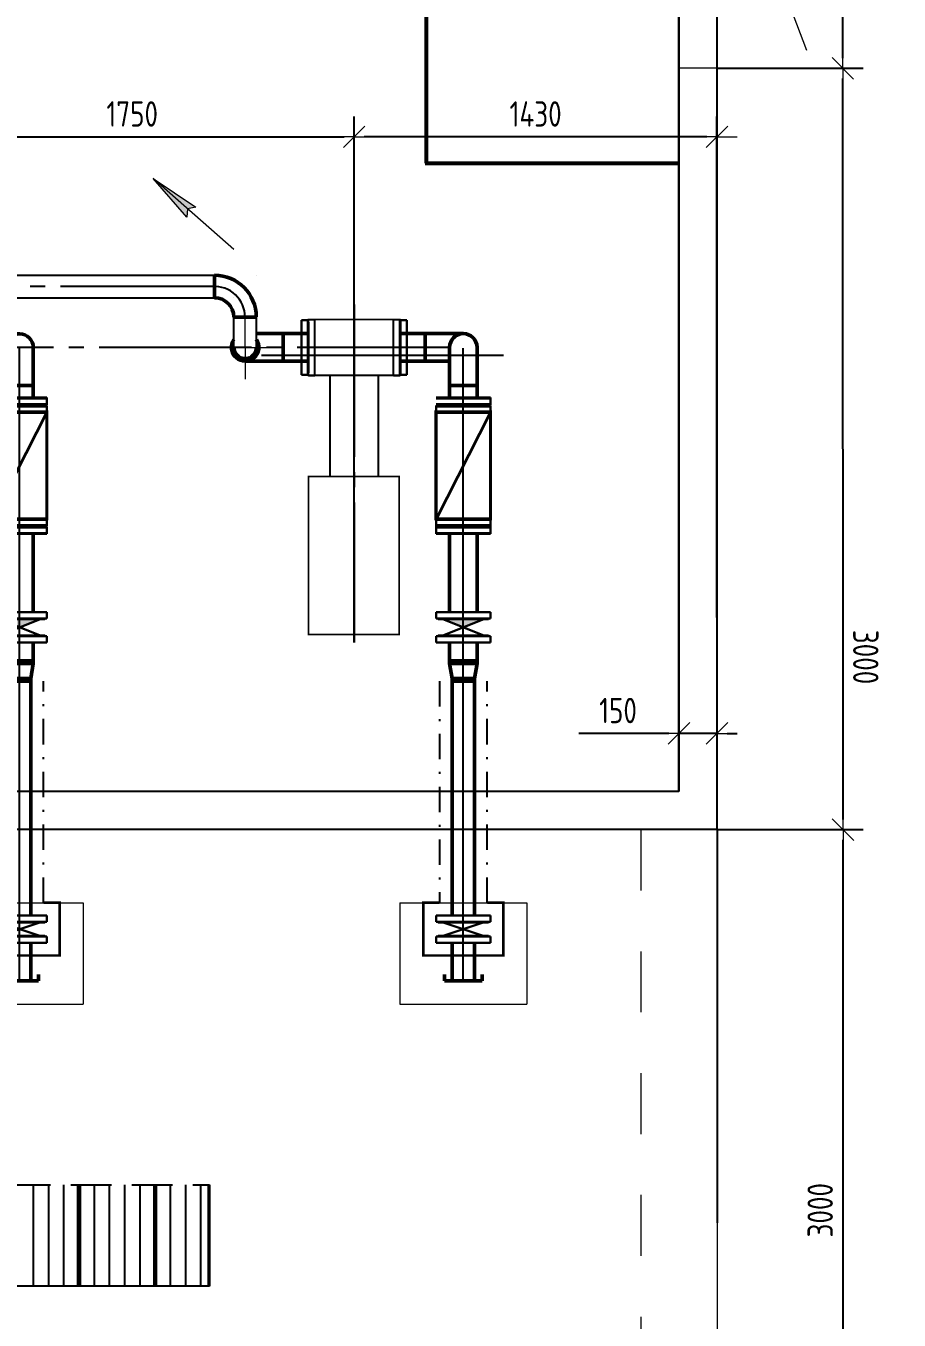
# Model space of a CAD drawing. Header units: millimetres. Extents: x -1731 to 4659, y 0 to 4165.
# Drawn here: x 418 to 504, y 116.1 to 243.6 of the extents above; entities that cross this region are included whole.
import ezdxf

# ---------------------------------------------------------------- set-up
doc = ezdxf.new("R2010")
doc.units = ezdxf.units.MM
for name, pattern in [('K5LT32769', [0]), ('K5LT32770', [19.2, 15, -2, 0.2, -2]), ('K5LT32773', [0]), ('K5LT32774', [0]), ('K5LT32775', [0]), ('K5LT32776', [0]), ('K5LT32780', [0]), ('K5LT32783', [0]), ('K5LT32784', [11.999999, 6, -6]), ('K5LT32787', [0]), ('K5LT32801', [0]), ('K5LT32802', [0]), ('K5LT32823', [0]), ('K5LT32826', [0]), ('K5LT32827', [0]), ('K5LT32828', [5.2, 2.5, -1.25, 0.2, -1.25]), ('K5LT32829', [0]), ('K5LT32830', [0]), ('K5LT32831', [0]), ('K5LT_AXLED', [19.5, 15, -1.5, 1.5, -1.5]), ('K5LT_DASHED', [6, 4, -2]), ('K5LT_THIN', [0]), ('K5LT_THIN_INCLUDED_TO_HATCHING', [0])]:
    doc.linetypes.add(name, pattern=pattern)
doc.layers.add('Системный слой', color=7, linetype='Continuous')
doc.styles.add('KDIMTEXTSTYLE', font='GOST_AU.SHX', dxfattribs={"width": 0.96, "oblique": 15, "height": 5})
doc.dimstyles.new('KDIMSTYLE (0.03)', dxfattribs={"dimtxt": 5, "dimasz": 1, "dimexe": 2, "dimexo": 0, "dimgap": 1, "dimtad": 1, "dimlfac": 40, "dimtxsty": 'KDIMTEXTSTYLE', "dimsah": 1, "dimcen": 0, "dimdle": 1, "dimadec": 0, "dimazin": 0, "dimtfac": 0.667, "dimtmove": 0, "dimatfit": 3, "dimfxl": 1, "dimtvp": 1, "dimtolj": 1, "dimtzin": 0, "dimarcsym": 0})

# ---------------------------------------------------------------- blocks, each defined once
blk = doc.blocks.new('U333')
at = {"layer": 'Системный слой', "color": 30, "linetype": 'K5LT_AXLED', "lineweight": 13, "true_color": 0xff8000}
for q in [(507.65, 234.12), (504.54, 231.01), (510.76, 231.01), (507.65, 227.89)]:
    blk.add_line((507.65, 231.01), q, dxfattribs=at)
blk = doc.blocks.new('U332')
at = {"layer": 'Системный слой', "true_color": 0xbf7fff}
blk.add_hatch(color=191, dxfattribs=at).paths.add_polyline_path([(531.17, 204.23), (527.12, 204.23), (529.15, 203.43)])
at = {"layer": 'Системный слой', "color": 191, "linetype": 'K5LT32802', "lineweight": 50, "true_color": 0xbf7fff}
for p, q in [((508.76, 232.36), (513.9, 232.36)), ((511.4, 232.36), (511.4, 229.66)), ((529.15, 232.36), (522.9, 232.36)), ((525.4, 232.36), (525.4, 229.66)), ((527.8, 231.01), (527.8, 225.99)), ((530.5, 231.01), (530.5, 225.99)), ((507.65, 229.66), (513.9, 229.66)), ((527.8, 229.66), (522.9, 229.66)), ((530.5, 227.26), (527.8, 227.26)), ((527.8, 204.93), (527.8, 212.63)), ((530.5, 212.63), (530.5, 204.93)), ((527.8, 206.03), (527.8, 204.93)), ((527.8, 201.93), (527.8, 199.83)), ((530.5, 201.93), (530.5, 199.83)), ((527.8, 200.13), (530.5, 200.13)), ((527.8, 199.88), (530.5, 199.88)), ((527.8, 199.88), (528.04, 198.38)), ((530.5, 199.88), (530.26, 198.38)), ((528.04, 198.38), (528.04, 198.13)), ((528.04, 198.38), (530.26, 198.38)), ((528.04, 198.13), (528.04, 175.05)), ((528.04, 198.13), (530.26, 198.13)), ((530.26, 198.38), (530.26, 198.13)), ((530.26, 175.05), (530.26, 198.13)), ((528.04, 172.35), (528.04, 168.6)), ((530.26, 168.6), (530.26, 172.35)), ((527.29, 169.23), (527.29, 168.6)), ((527.29, 168.6), (531.01, 168.6)), ((531.01, 168.6), (531.01, 169.23))]:
    blk.add_line(p, q, dxfattribs=at)
at = {"layer": 'Системный слой', "color": 1, "linetype": 'K5LT32823', "lineweight": 25, "true_color": 0xff0000}
for p, q in [((529.15, 168.62), (529.15, 230.94)), ((528.04, 168.62), (530.26, 168.62))]:
    blk.add_line(p, q, dxfattribs=at)
at = {"layer": 'Системный слой', "color": 1, "linetype": 'K5LT32829', "lineweight": 30, "true_color": 0xff0000}
for p, q in [((531.84, 226.06), (526.46, 226.06)), ((531.84, 225.43), (531.84, 226.06)), ((531.84, 225.43), (526.46, 225.43)), ((531.84, 225.28), (526.46, 225.28)), ((526.46, 225.28), (526.46, 224.66)), ((531.84, 224.66), (526.46, 214.12)), ((531.84, 224.66), (526.46, 224.66)), ((526.67, 225.36), (531.63, 225.36)), ((526.67, 225.36), (531.63, 225.36)), ((531.4, 225.36), (526.9, 225.36)), ((531.4, 225.36), (526.9, 225.36)), ((531.63, 225.36), (531.69, 225.43)), ((531.63, 225.36), (531.69, 225.28)), ((531.84, 225.28), (531.84, 224.66)), ((531.84, 214.12), (526.46, 214.12)), ((526.46, 213.5), (526.46, 214.12)), ((531.84, 213.5), (526.46, 213.5)), ((531.84, 213.35), (526.46, 213.35)), ((526.46, 213.35), (526.46, 212.72)), ((526.67, 213.42), (526.6, 213.5)), ((526.67, 213.42), (526.6, 213.35)), ((526.67, 213.42), (531.63, 213.42)), ((526.67, 213.42), (531.63, 213.42)), ((531.4, 213.42), (526.9, 213.42)), ((531.4, 213.42), (526.9, 213.42)), ((531.63, 213.42), (531.69, 213.5)), ((531.63, 213.42), (531.69, 213.35)), ((531.84, 213.5), (531.84, 214.12)), ((531.84, 213.35), (531.84, 212.72)), ((531.84, 212.72), (526.46, 212.72))]:
    blk.add_line(p, q, dxfattribs=at)
at = {"layer": 'Системный слой', "color": 191, "linetype": 'K5LT32830', "lineweight": 30, "true_color": 0xbf7fff}
for p, q in [((531.84, 225.97), (526.46, 225.97)), ((531.84, 225.34), (531.84, 225.97)), ((531.84, 225.34), (526.46, 225.34)), ((531.84, 225.19), (526.46, 225.19)), ((526.46, 225.19), (526.46, 224.57)), ((531.84, 224.57), (526.46, 224.57)), ((526.67, 225.27), (531.63, 225.27)), ((526.67, 225.27), (531.63, 225.27)), ((531.4, 225.27), (526.9, 225.27)), ((531.4, 225.27), (526.9, 225.27)), ((531.63, 225.27), (531.69, 225.34)), ((531.63, 225.27), (531.69, 225.19)), ((531.84, 225.19), (531.84, 224.57)), ((531.84, 214.03), (526.46, 214.03)), ((526.46, 213.41), (526.46, 214.03)), ((531.84, 213.41), (526.46, 213.41)), ((531.84, 213.26), (526.46, 213.26)), ((526.46, 213.26), (526.46, 212.63)), ((526.67, 213.33), (526.6, 213.41)), ((526.67, 213.33), (526.6, 213.26)), ((526.67, 213.33), (531.63, 213.33)), ((526.67, 213.33), (531.63, 213.33)), ((531.4, 213.33), (526.9, 213.33)), ((531.4, 213.33), (526.9, 213.33)), ((531.63, 213.33), (531.69, 213.41)), ((531.63, 213.33), (531.69, 213.26)), ((531.84, 213.41), (531.84, 214.03)), ((531.84, 213.26), (531.84, 212.63)), ((531.84, 212.63), (526.46, 212.63)), ((531.84, 204.93), (526.46, 204.93)), ((526.46, 204.31), (526.46, 204.93)), ((531.84, 204.31), (526.46, 204.31)), ((526.67, 204.23), (526.6, 204.31)), ((526.67, 204.23), (531.63, 204.23)), ((531.4, 204.23), (526.9, 204.23)), ((531.63, 204.23), (531.69, 204.31)), ((531.84, 204.31), (531.84, 204.93)), ((531.84, 202.56), (526.46, 202.56)), ((526.46, 202.56), (526.46, 201.93)), ((531.84, 201.93), (526.46, 201.93)), ((526.67, 202.63), (526.6, 202.56)), ((526.67, 202.63), (531.63, 202.63)), ((531.4, 202.63), (526.9, 202.63)), ((531.63, 202.63), (531.69, 202.56)), ((531.84, 202.56), (531.84, 201.93)), ((526.46, 174.43), (526.46, 175.05)), ((526.46, 175.05), (531.84, 175.05)), ((531.84, 174.43), (531.84, 175.05)), ((526.46, 174.43), (531.84, 174.43)), ((526.67, 174.35), (526.6, 174.43)), ((531.63, 174.35), (526.67, 174.35)), ((526.9, 174.35), (531.4, 174.35)), ((527.17, 173.05), (531.12, 174.35)), ((531.12, 174.35), (527.17, 174.35)), ((527.17, 174.35), (531.12, 173.05)), ((531.63, 174.35), (531.69, 174.43)), ((526.46, 172.98), (531.84, 172.98)), ((526.46, 172.98), (526.46, 172.35)), ((526.46, 172.35), (531.84, 172.35)), ((526.67, 173.05), (526.6, 172.98)), ((531.63, 173.05), (526.67, 173.05)), ((526.9, 173.05), (531.4, 173.05)), ((527.17, 173.05), (531.12, 173.05)), ((531.63, 173.05), (531.69, 172.98)), ((531.84, 172.98), (531.84, 172.35))]:
    blk.add_line(p, q, dxfattribs=at)
at = {"layer": 'Системный слой', "color": 191, "linetype": 'K5LT32801', "lineweight": 30, "true_color": 0xbf7fff}
for p, q in [((531.84, 224.57), (526.46, 214.03)), ((531.17, 204.23), (527.12, 202.63)), ((527.12, 204.23), (531.17, 202.63)), ((531.17, 204.23), (527.12, 204.23)), ((531.17, 202.63), (527.12, 202.63))]:
    blk.add_line(p, q, dxfattribs=at)
at = {"layer": 'Системный слой', "color": 114, "linetype": 'K5LT32828', "lineweight": 25, "true_color": 0x00a552}
for p, q in [((526.79, 198.13), (526.79, 176.3)), ((531.51, 176.3), (531.51, 198.13))]:
    blk.add_line(p, q, dxfattribs=at)
at = {"layer": 'Системный слой', "color": 151, "linetype": 'K5LT32827', "lineweight": 18, "true_color": 0x7fbfff}
for p, q in [((522.9, 176.3), (522.9, 166.3)), ((522.9, 176.3), (535.4, 176.3)), ((535.4, 176.3), (535.4, 166.3)), ((522.9, 166.3), (535.4, 166.3))]:
    blk.add_line(p, q, dxfattribs=at)
at = {"layer": 'Системный слой', "color": 7, "linetype": 'K5LT32787', "const_width": 0.18}
for points in [[(513.9, 233.76), (522.9, 233.76), (522.9, 228.26), (513.9, 228.26)], [(516.02, 228.26), (520.78, 228.26), (520.78, 218.29), (516.02, 218.29)], [(522.83, 218.29), (522.83, 202.73), (513.9, 202.73), (513.9, 218.29)]]:
    blk.add_lwpolyline(points, close=True, dxfattribs=at)
at = {"layer": 'Системный слой', "color": 1, "linetype": 'K5LT32829', "true_color": 0xff0000, "const_width": 0.3}
blk.add_lwpolyline([(526.46, 214.12), (526.46, 224.66), (531.84, 224.66), (531.84, 214.12)], close=True, dxfattribs=at)
at = {"layer": 'Системный слой', "color": 114, "linetype": 'K5LT32828', "true_color": 0x00a552, "const_width": 0.25}
blk.add_lwpolyline([(531.51, 176.3), (533.09, 176.3), (533.09, 171.1), (525.21, 171.1), (525.21, 176.3), (526.79, 176.3)], dxfattribs=at)
at = {"layer": 'Системный слой', "color": 191, "linetype": 'K5LT32802', "lineweight": 50, "true_color": 0xbf7fff}
for centre, start, end in [((529.15, 231.01), 0, 180), ((507.65, 231.01), 145.4947, 34.5053)]:
    blk.add_arc(centre, 1.35, start, end, dxfattribs=at)
at = {"layer": 'Системный слой', "color": 211, "linetype": 'K5LT32776', "lineweight": 50, "true_color": 0xff7fff}
blk.add_arc((507.65, 231.01), 1.11, 180, 0, dxfattribs=at)
at = {"layer": 'Системный слой'}
blk.add_blockref('U333', (0, 0), dxfattribs=at)
blk = doc.blocks.new('U334')
at = {"layer": 'Системный слой', "true_color": 0xbf7fff}
blk.add_hatch(color=191, dxfattribs=at).paths.add_polyline_path([(487.46, 204.23), (483.41, 204.23), (485.43, 203.43)])
at = {"layer": 'Системный слой', "color": 191, "linetype": 'K5LT32802', "lineweight": 50, "true_color": 0xbf7fff}
for p, q in [((463.93, 232.35), (470.18, 232.35)), ((467.68, 232.35), (467.68, 229.65)), ((485.43, 232.35), (479.18, 232.35)), ((481.68, 232.35), (481.68, 229.65)), ((484.08, 231), (484.08, 225.99)), ((486.78, 231), (486.78, 225.99)), ((463.93, 229.65), (470.18, 229.65)), ((484.08, 229.65), (479.18, 229.65)), ((486.78, 227.25), (484.08, 227.25)), ((484.08, 204.93), (484.08, 212.63)), ((486.78, 212.63), (486.78, 204.93)), ((484.08, 206.03), (484.08, 204.93)), ((484.08, 201.93), (484.08, 199.83)), ((486.78, 201.93), (486.78, 199.83)), ((484.08, 200.13), (486.78, 200.13)), ((484.08, 199.88), (486.78, 199.88)), ((484.08, 199.88), (484.32, 198.38)), ((486.78, 199.88), (486.54, 198.38)), ((484.32, 198.38), (484.32, 198.13)), ((484.32, 198.38), (486.54, 198.38)), ((484.32, 198.13), (484.32, 175.05)), ((484.32, 198.13), (486.54, 198.13)), ((486.54, 198.38), (486.54, 198.13)), ((486.54, 175.05), (486.54, 198.13)), ((484.32, 172.35), (484.32, 168.6)), ((486.54, 168.6), (486.54, 172.35)), ((483.57, 169.23), (483.57, 168.6)), ((483.57, 168.6), (487.29, 168.6)), ((487.29, 168.6), (487.29, 169.23))]:
    blk.add_line(p, q, dxfattribs=at)
at = {"layer": 'Системный слой', "color": 1, "linetype": 'K5LT32823', "lineweight": 25, "true_color": 0xff0000}
for p, q in [((485.43, 168.61), (485.43, 230.94)), ((484.32, 168.61), (486.54, 168.61))]:
    blk.add_line(p, q, dxfattribs=at)
at = {"layer": 'Системный слой', "color": 1, "linetype": 'K5LT32829', "lineweight": 30, "true_color": 0xff0000}
for p, q in [((488.12, 226.06), (482.74, 226.06)), ((488.12, 225.43), (488.12, 226.06)), ((488.12, 225.43), (482.74, 225.43)), ((488.12, 225.28), (482.74, 225.28)), ((482.74, 225.28), (482.74, 224.66)), ((488.12, 224.66), (482.74, 214.12)), ((488.12, 224.66), (482.74, 224.66)), ((482.95, 225.36), (487.92, 225.36)), ((482.95, 225.36), (487.92, 225.36)), ((487.68, 225.36), (483.18, 225.36)), ((487.68, 225.36), (483.18, 225.36)), ((487.92, 225.36), (487.98, 225.43)), ((487.92, 225.36), (487.98, 225.28)), ((488.12, 225.28), (488.12, 224.66)), ((488.12, 214.12), (482.74, 214.12)), ((482.74, 213.49), (482.74, 214.12)), ((488.12, 213.49), (482.74, 213.49)), ((488.12, 213.34), (482.74, 213.34)), ((482.74, 213.34), (482.74, 212.72)), ((482.95, 213.42), (482.89, 213.49)), ((482.95, 213.42), (482.89, 213.34)), ((482.95, 213.42), (487.92, 213.42)), ((482.95, 213.42), (487.92, 213.42)), ((487.68, 213.42), (483.18, 213.42)), ((487.68, 213.42), (483.18, 213.42)), ((487.92, 213.42), (487.98, 213.49)), ((487.92, 213.42), (487.98, 213.34)), ((488.12, 213.49), (488.12, 214.12)), ((488.12, 213.34), (488.12, 212.72)), ((488.12, 212.72), (482.74, 212.72))]:
    blk.add_line(p, q, dxfattribs=at)
at = {"layer": 'Системный слой', "color": 191, "linetype": 'K5LT32830', "lineweight": 30, "true_color": 0xbf7fff}
for p, q in [((488.12, 225.97), (482.74, 225.97)), ((488.12, 225.34), (488.12, 225.97)), ((488.12, 225.34), (482.74, 225.34)), ((488.12, 225.19), (482.74, 225.19)), ((482.74, 225.19), (482.74, 224.57)), ((488.12, 224.57), (482.74, 224.57)), ((482.95, 225.27), (487.92, 225.27)), ((482.95, 225.27), (487.92, 225.27)), ((487.68, 225.27), (483.18, 225.27)), ((487.68, 225.27), (483.18, 225.27)), ((487.92, 225.27), (487.98, 225.34)), ((487.92, 225.27), (487.98, 225.19)), ((488.12, 225.19), (488.12, 224.57)), ((488.12, 214.03), (482.74, 214.03)), ((482.74, 213.4), (482.74, 214.03)), ((488.12, 213.4), (482.74, 213.4)), ((488.12, 213.25), (482.74, 213.25)), ((482.74, 213.25), (482.74, 212.63)), ((482.95, 213.33), (482.89, 213.4)), ((482.95, 213.33), (482.89, 213.25)), ((482.95, 213.33), (487.92, 213.33)), ((482.95, 213.33), (487.92, 213.33)), ((487.68, 213.33), (483.18, 213.33)), ((487.68, 213.33), (483.18, 213.33)), ((487.92, 213.33), (487.98, 213.4)), ((487.92, 213.33), (487.98, 213.25)), ((488.12, 213.4), (488.12, 214.03)), ((488.12, 213.25), (488.12, 212.63)), ((488.12, 212.63), (482.74, 212.63)), ((488.12, 204.93), (482.74, 204.93)), ((482.74, 204.3), (482.74, 204.93)), ((488.12, 204.3), (482.74, 204.3)), ((482.95, 204.23), (482.89, 204.3)), ((482.95, 204.23), (487.92, 204.23)), ((487.68, 204.23), (483.18, 204.23)), ((487.92, 204.23), (487.98, 204.3)), ((488.12, 204.3), (488.12, 204.93)), ((488.12, 202.55), (482.74, 202.55)), ((482.74, 202.55), (482.74, 201.93)), ((488.12, 201.93), (482.74, 201.93)), ((482.95, 202.63), (482.89, 202.55)), ((482.95, 202.63), (487.92, 202.63)), ((487.68, 202.63), (483.18, 202.63)), ((487.92, 202.63), (487.98, 202.55)), ((488.12, 202.55), (488.12, 201.93)), ((482.74, 174.43), (482.74, 175.05)), ((482.74, 175.05), (488.12, 175.05)), ((488.12, 174.43), (488.12, 175.05)), ((482.74, 174.43), (488.12, 174.43)), ((482.95, 174.35), (482.89, 174.43)), ((487.92, 174.35), (482.95, 174.35)), ((483.18, 174.35), (487.68, 174.35)), ((483.46, 173.05), (487.41, 174.35)), ((487.41, 174.35), (483.46, 174.35)), ((483.46, 174.35), (487.41, 173.05)), ((487.92, 174.35), (487.98, 174.43)), ((482.74, 172.98), (488.12, 172.98)), ((482.74, 172.98), (482.74, 172.35)), ((482.74, 172.35), (488.12, 172.35)), ((482.95, 173.05), (482.89, 172.98)), ((487.92, 173.05), (482.95, 173.05)), ((483.18, 173.05), (487.68, 173.05)), ((483.46, 173.05), (487.41, 173.05)), ((487.92, 173.05), (487.98, 172.98)), ((488.12, 172.98), (488.12, 172.35))]:
    blk.add_line(p, q, dxfattribs=at)
at = {"layer": 'Системный слой', "color": 191, "linetype": 'K5LT32801', "lineweight": 30, "true_color": 0xbf7fff}
for p, q in [((488.12, 224.57), (482.74, 214.03)), ((487.46, 204.23), (483.41, 202.63)), ((483.41, 204.23), (487.46, 202.63)), ((487.46, 204.23), (483.41, 204.23)), ((487.46, 202.63), (483.41, 202.63))]:
    blk.add_line(p, q, dxfattribs=at)
at = {"layer": 'Системный слой', "color": 1, "linetype": 'K5LT32831', "lineweight": 30, "true_color": 0xff0000}
blk.add_line((487.46, 204.93), (483.41, 204.93), dxfattribs=at)
at = {"layer": 'Системный слой', "color": 114, "linetype": 'K5LT32828', "lineweight": 25, "true_color": 0x00a552}
for p, q in [((483.07, 198.13), (483.07, 176.3)), ((487.79, 176.3), (487.79, 198.13))]:
    blk.add_line(p, q, dxfattribs=at)
at = {"layer": 'Системный слой', "color": 151, "linetype": 'K5LT32827', "lineweight": 18, "true_color": 0x7fbfff}
for p, q in [((479.18, 176.3), (479.19, 166.3)), ((479.18, 176.3), (491.68, 176.3)), ((491.68, 176.3), (491.69, 166.3)), ((479.19, 166.3), (491.69, 166.3))]:
    blk.add_line(p, q, dxfattribs=at)
at = {"layer": 'Системный слой', "color": 7, "linetype": 'K5LT32787', "const_width": 0.18}
for points in [[(470.18, 233.75), (479.18, 233.75), (479.18, 228.25), (470.18, 228.25)], [(472.3, 228.25), (477.07, 228.25), (477.07, 218.28), (472.3, 218.28)], [(479.12, 218.28), (479.12, 202.73), (470.18, 202.73), (470.18, 218.28)]]:
    blk.add_lwpolyline(points, close=True, dxfattribs=at)
at = {"layer": 'Системный слой', "color": 1, "linetype": 'K5LT32829', "true_color": 0xff0000, "const_width": 0.3}
blk.add_lwpolyline([(482.74, 214.12), (482.74, 224.66), (488.12, 224.66), (488.12, 214.12)], close=True, dxfattribs=at)
at = {"layer": 'Системный слой', "color": 114, "linetype": 'K5LT32828', "true_color": 0x00a552, "const_width": 0.25}
blk.add_lwpolyline([(487.79, 176.3), (489.37, 176.3), (489.37, 171.1), (481.49, 171.1), (481.49, 176.3), (483.07, 176.3)], dxfattribs=at)
at = {"layer": 'Системный слой', "color": 191, "linetype": 'K5LT32802', "lineweight": 50, "true_color": 0xbf7fff}
for centre, start, end in [((463.93, 231), 235.4876, 124.5053), ((485.43, 231), 0, 180), ((463.93, 231), 179.9385, 179.9901)]:
    blk.add_arc(centre, 1.35, start, end, dxfattribs=at)
at = {"layer": 'Системный слой', "color": 211, "linetype": 'K5LT32776', "lineweight": 50, "true_color": 0xff7fff}
for start, end in [(269.9929, 90), (179.9261, 179.9905)]:
    blk.add_arc((463.93, 231), 1.11, start, end, dxfattribs=at)
blk = doc.blocks.new('U335')
at = {"layer": 'Системный слой', "color": 200, "linetype": 'K5LT32780', "lineweight": 50, "true_color": 0xbf00ff}
for p, q in [((504.64, 238.11), (504.64, 235.89)), ((506.53, 234), (508.75, 234)), ((506.53, 234), (508.75, 234))]:
    blk.add_line(p, q, dxfattribs=at)
for centre, radius, start, end in [((504.63, 234), 4.12, 0.049, 89.8815), ((504.64, 234), 1.89, 0, 90)]:
    blk.add_arc(centre, radius, start, end, dxfattribs=at)
at = {"layer": 'Системный слой', "color": 1, "linetype": 'K5LT32823', "lineweight": 25, "true_color": 0xff0000}
blk.add_arc((504.63, 234), 3.01, 0.0671, 93.2993, dxfattribs=at)
blk = doc.blocks.new('U338')
at = {"layer": 'Системный слой', "color": 7, "linetype": 'K5LT32775', "lineweight": 53}
for p, q in [((525.47, 292.44), (525.48, 249.17)), ((550.38, 258.5), (550.4, 258.5)), ((525.38, 249.17), (550.38, 249.17))]:
    blk.add_line(p, q, dxfattribs=at)
at = {"layer": 'Системный слой', "color": 7, "linetype": 'K5LT_THIN', "lineweight": 13}
for p, q in [((554.13, 283.5), (550.38, 283.5)), ((550.38, 283.5), (550.38, 258.5)), ((554.13, 283.5), (550.45, 283.5))]:
    blk.add_line(p, q, dxfattribs=at)
at = {"layer": 'Системный слой', "color": 251, "linetype": 'K5LT32773', "lineweight": 9, "true_color": 0x646464}
blk.add_line((554.13, 283.5), (562.98, 260.28), dxfattribs=at)
at = {"layer": 'Системный слой', "color": 7, "linetype": 'K5LT_THIN_INCLUDED_TO_HATCHING', "lineweight": 13}
for q in [(550.38, 258.5), (550.4, 258.5)]:
    blk.add_line((554.13, 258.5), q, dxfattribs=at)
blk = doc.blocks.new('U348')
at = {"layer": 'Системный слой', "color": 200, "linetype": 'K5LT32826', "lineweight": 30, "true_color": 0xbf00ff}
for p, q in [((522.89, 233.48), (522.97, 233.54)), ((522.89, 233.48), (522.89, 228.51)), ((522.97, 228.3), (522.97, 233.68)), ((522.97, 233.68), (523.59, 233.68)), ((523.59, 228.3), (523.59, 233.68)), ((522.89, 228.74), (522.89, 233.24)), ((522.89, 228.51), (522.97, 228.45)), ((522.97, 228.3), (523.59, 228.3))]:
    blk.add_line(p, q, dxfattribs=at)
blk = doc.blocks.new('U347')
at = {"layer": 'Системный слой'}
blk.add_blockref('U348', (0, 0), dxfattribs=at)
blk = doc.blocks.new('U350')
at = {"layer": 'Системный слой', "color": 200, "linetype": 'K5LT32826', "lineweight": 30, "true_color": 0xbf00ff}
for p, q in [((513.19, 228.3), (513.19, 233.68)), ((513.82, 233.68), (513.19, 233.68)), ((513.82, 228.3), (513.82, 233.68)), ((513.89, 233.48), (513.82, 233.54)), ((513.89, 233.48), (513.89, 228.51)), ((513.89, 228.74), (513.89, 233.24)), ((513.82, 228.3), (513.19, 228.3)), ((513.89, 228.51), (513.82, 228.45))]:
    blk.add_line(p, q, dxfattribs=at)
blk = doc.blocks.new('U349')
at = {"layer": 'Системный слой'}
blk.add_blockref('U350', (0, 0), dxfattribs=at)
blk = doc.blocks.new('KDIMARROW_03')
at = {"layer": 'Системный слой', "color": 0, "linetype": 'K5LT_THIN', "lineweight": 13}
for p, q in [((-1.06, -1.06), (1.06, 1.06)), ((0, 0), (-1, 0)), ((0, 0), (2, 0))]:
    blk.add_line(p, q, dxfattribs=at)
blk = doc.blocks.new('D75')
at = {"layer": 'Defpoints', "color": 0, "transparency": 16777216}
for p in [(450.31, 232.68), (486.06, 185.32), (450.31, 182.86)]:
    blk.add_point(p, dxfattribs=at)
at = {"layer": 'Системный слой', "color": 0, "lineweight": -2, "transparency": 16777216}
for p, q in [((450.31, 182.86), (450.31, 234.68)), ((486.06, 185.32), (486.06, 234.68)), ((485.06, 232.68), (451.31, 232.68))]:
    blk.add_line(p, q, dxfattribs=at)
at = {"layer": 'Системный слой', "color": 0, "lineweight": -2, "transparency": 16777216, "rotation": 180}
blk.add_blockref('KDIMARROW_03', (450.31, 232.68), dxfattribs=at)
at = {"layer": 'Системный слой', "color": 0, "lineweight": -2, "transparency": 16777216}
blk.add_blockref('KDIMARROW_03', (486.06, 232.68), dxfattribs=at)
at = {"layer": 'Системный слой', "color": 7, "lineweight": 25, "transparency": 16777216, "insert": (468.19, 234.93), "char_height": 5, "attachment_point": 5, "style": 'KDIMTEXTSTYLE'}
blk.add_mtext('\\A1;\\H2.5;\\W0.965;\\Q0;1430', dxfattribs=at)
blk = doc.blocks.new('D76')
at = {"layer": 'Defpoints', "color": 0, "transparency": 16777216}
for p in [(450.31, 232.68), (406.56, 182.86), (450.31, 182.86)]:
    blk.add_point(p, dxfattribs=at)
at = {"layer": 'Системный слой', "color": 0, "lineweight": -2, "transparency": 16777216}
for p, q in [((406.56, 182.86), (406.56, 234.68)), ((450.31, 182.86), (450.31, 234.68)), ((407.56, 232.68), (449.31, 232.68))]:
    blk.add_line(p, q, dxfattribs=at)
at = {"layer": 'Системный слой', "color": 0, "lineweight": -2, "transparency": 16777216, "rotation": 180}
blk.add_blockref('KDIMARROW_03', (406.56, 232.68), dxfattribs=at)
at = {"layer": 'Системный слой', "color": 0, "lineweight": -2, "transparency": 16777216}
blk.add_blockref('KDIMARROW_03', (450.31, 232.68), dxfattribs=at)
at = {"layer": 'Системный слой', "color": 7, "lineweight": 25, "transparency": 16777216, "insert": (428.44, 234.93), "char_height": 5, "attachment_point": 5, "style": 'KDIMTEXTSTYLE'}
blk.add_mtext('\\A1;\\H2.5;\\W0.965;\\Q0;1750', dxfattribs=at)
blk = doc.blocks.new('U434')
at = {"layer": 'Системный слой'}
blk.add_hatch(color=7, dxfattribs=at).paths.add_polyline_path([(502.78, 244.82), (498.59, 247.63), (501.91, 243.83), (501.96, 244.66)])
at = {"layer": 'Системный слой', "color": 7, "linetype": 'K5LT_THIN', "lineweight": 13}
for p, q in [((498.59, 247.63), (502.78, 244.82)), ((501.91, 243.83), (498.59, 247.63)), ((506.53, 240.64), (498.59, 247.63)), ((502.78, 244.82), (501.96, 244.66)), ((501.96, 244.66), (501.91, 243.83))]:
    blk.add_line(p, q, dxfattribs=at)
blk = doc.blocks.new('D108')
at = {"layer": 'Defpoints', "color": 0, "transparency": 16777216}
for p in [(486.06, 164.43), (498.48, 164.43), (486.06, 89.43)]:
    blk.add_point(p, dxfattribs=at)
at = {"layer": 'Системный слой', "color": 0, "lineweight": -2, "transparency": 16777216}
for p, q in [((486.06, 164.43), (500.48, 164.43)), ((498.48, 90.43), (498.48, 163.43)), ((486.06, 89.43), (500.48, 89.43))]:
    blk.add_line(p, q, dxfattribs=at)
for p, rotation in [((498.48, 164.43), 90), ((498.48, 89.43), 270)]:
    blk.add_blockref('KDIMARROW_03', p, dxfattribs=dict(at, rotation=rotation))
at = {"layer": 'Системный слой', "color": 7, "transparency": 16777216, "insert": (496.23, 126.93), "char_height": 5, "attachment_point": 5, "rotation": 90, "style": 'KDIMTEXTSTYLE'}
blk.add_mtext('\\A1;\\H2.5;\\W0.965;\\Q0;3000', dxfattribs=at)
blk = doc.blocks.new('D115')
at = {"layer": 'Defpoints', "color": 0, "transparency": 16777216}
for p in [(486.05, 239.43), (498.46, 239.43), (486.06, 164.43)]:
    blk.add_point(p, dxfattribs=at)
at = {"layer": 'Системный слой', "color": 0, "lineweight": -2, "transparency": 16777216}
for p, q in [((486.05, 239.43), (500.46, 239.43)), ((498.48, 165.43), (498.46, 238.43)), ((486.06, 164.43), (500.48, 164.43))]:
    blk.add_line(p, q, dxfattribs=at)
for p, rotation in [((498.46, 239.43), 90.01095655465537), ((498.48, 164.43), 270.0109565546554)]:
    blk.add_blockref('KDIMARROW_03', p, dxfattribs=dict(at, rotation=rotation))
at = {"layer": 'Системный слой', "color": 7, "lineweight": 25, "transparency": 16777216, "insert": (500.72, 181.43), "char_height": 5, "attachment_point": 5, "rotation": 270.011, "style": 'KDIMTEXTSTYLE'}
blk.add_mtext('\\A1;\\H2.5;\\W0.965;\\Q0;3000', dxfattribs=at)
blk = doc.blocks.new('D116')
at = {"layer": 'Defpoints', "color": 0, "transparency": 16777216}
for p in [(486.05, 264.43), (498.46, 264.43), (486.05, 239.43)]:
    blk.add_point(p, dxfattribs=at)
at = {"layer": 'Системный слой', "color": 0, "lineweight": -2, "transparency": 16777216}
for p, q in [((486.05, 264.43), (500.46, 264.43)), ((498.46, 240.43), (498.46, 263.43)), ((486.05, 239.43), (500.46, 239.43))]:
    blk.add_line(p, q, dxfattribs=at)
for p, rotation in [((498.46, 264.43), 90), ((498.46, 239.43), 270)]:
    blk.add_blockref('KDIMARROW_03', p, dxfattribs=dict(at, rotation=rotation))
at = {"layer": 'Системный слой', "color": 7, "lineweight": 25, "transparency": 16777216, "insert": (496.21, 251.93), "char_height": 5, "attachment_point": 5, "rotation": 90, "style": 'KDIMTEXTSTYLE'}
blk.add_mtext('\\A1;\\H2.5;\\W0.965;\\Q0;1000', dxfattribs=at)
blk = doc.blocks.new('D141')
at = {"layer": 'Defpoints', "color": 0, "transparency": 16777216}
for p in [(482.31, 177.26), (486.06, 177.64), (482.31, 173.91)]:
    blk.add_point(p, dxfattribs=at)
at = {"layer": 'Системный слой', "color": 0, "lineweight": -2, "transparency": 16777216}
for p, q in [((482.31, 177.26), (482.31, 171.91)), ((486.06, 177.64), (486.06, 171.91)), ((481.31, 173.91), (472.44, 173.91)), ((486.06, 173.91), (482.31, 173.91)), ((487.06, 173.91), (488.06, 173.91))]:
    blk.add_line(p, q, dxfattribs=at)
blk.add_blockref('KDIMARROW_03', (482.31, 173.91), dxfattribs=at)
at = {"layer": 'Системный слой', "color": 0, "lineweight": -2, "transparency": 16777216, "rotation": 180}
blk.add_blockref('KDIMARROW_03', (486.06, 173.91), dxfattribs=at)
at = {"layer": 'Системный слой', "color": 7, "lineweight": 25, "transparency": 16777216, "insert": (476.31, 176.16), "char_height": 5, "attachment_point": 5, "style": 'KDIMTEXTSTYLE'}
blk.add_mtext('\\A1;\\H2.5;\\W0.965;\\Q0;150', dxfattribs=at)

msp = doc.modelspace()

# ---------------------------------------------------------------- linework, layer by layer
at = {"layer": 'Системный слой', "color": 8, "linetype": 'K5LT32770', "lineweight": 18}
msp.add_line((486.06475, 547.61824), (486.06475, 73.20313), dxfattribs=at)
at = {"layer": 'Системный слой', "color": 8, "linetype": 'K5LT32769', "lineweight": 25}
msp.add_line((486.06475, 164.43051), (486.06475, 539.43051), dxfattribs=at)
at = {"layer": 'Системный слой', "color": 8, "linetype": 'K5LT32774', "lineweight": 25}
for p, q in [((482.31475, 535.68051), (482.31475, 168.18051)), ((459.95225, 168.18051), (418.4605, 168.18051)), ((482.31475, 168.18051), (462.17725, 168.18051))]:
    msp.add_line(p, q, dxfattribs=at)
at = {"layer": 'Системный слой', "color": 8, "linetype": 'K5LT_THIN_INCLUDED_TO_HATCHING', "lineweight": 25}
msp.add_line((482.31475, 168.18051), (482.31475, 374.43052), dxfattribs=at)
at = {"layer": 'Системный слой', "color": 8, "linetype": 'K5LT32780', "lineweight": 25}
for p, q in [((370.7806, 219.04301), (436.55694, 219.04118)), ((440.67725, 219.04092), (440.67725, 219.04092)), ((370.7806, 216.81801), (436.55694, 216.81618)), ((438.45225, 216.81606), (438.45225, 216.81609)), ((438.45225, 211.93274), (438.45225, 214.92868)), ((440.67725, 213.28274), (440.67725, 214.9287)), ((440.67725, 211.93274), (440.67725, 213.28274))]:
    msp.add_line(p, q, dxfattribs=at)
at = {"layer": 'Системный слой', "color": 8, "linetype": 'K5LT_AXLED', "lineweight": 25}
for p, q in [((436.37528, 217.92868), (369.32596, 217.92868)), ((450.31475, 216.15722), (450.31475, 182.8593)), ((459.68699, 211.91707), (392.35049, 211.93051))]:
    msp.add_line(p, q, dxfattribs=at)
at = {"layer": 'Системный слой', "color": 8, "linetype": 'K5LT32783', "lineweight": 25}
for p, q in [((445.81025, 209.16894), (445.81025, 214.66894)), ((445.81025, 214.66894), (446.43525, 214.66894)), ((446.43525, 209.16894), (446.43525, 214.66894)), ((454.18525, 209.16894), (454.18525, 214.66894)), ((454.18525, 214.66894), (454.81025, 214.66894)), ((454.81025, 209.16894), (454.81025, 214.66894)), ((445.81025, 209.16894), (446.43525, 209.16894)), ((454.18525, 209.16894), (454.81025, 209.16894))]:
    msp.add_line(p, q, dxfattribs=at)
at = {"layer": 'Системный слой', "color": 8, "linetype": 'K5LT_THIN', "lineweight": 25}
for p, q in [((465.03859, 211.14087), (441.16474, 211.14087)), ((482.31475, 168.18051), (251.04856, 168.18051)), ((486.06475, 164.43051), (251.04856, 164.43051)), ((486.06475, 164.43051), (486.06475, 125.68051)), ((418.68392, 125.68051), (418.68392, 119.44554)), ((420.18392, 125.68051), (420.18392, 119.4452)), ((421.68392, 125.68051), (421.68392, 119.44487)), ((423.05892, 125.68051), (423.05892, 119.44456)), ((423.18392, 125.68051), (423.18392, 119.44453)), ((423.18392, 125.68051), (423.18392, 119.44453)), ((423.30892, 125.68051), (423.30892, 119.44451)), ((424.68392, 125.68051), (424.68392, 119.4442)), ((426.18392, 125.68051), (426.18392, 119.44386)), ((427.68392, 125.68051), (427.68392, 119.44353)), ((429.18392, 125.68051), (429.18392, 119.4432)), ((430.55892, 125.68051), (430.55892, 119.44289)), ((430.68392, 125.68051), (430.68392, 119.44286)), ((430.68392, 125.68051), (430.68392, 119.44286)), ((430.80892, 125.68051), (430.80892, 119.44283)), ((432.18392, 125.68051), (432.18392, 119.44253)), ((433.68392, 125.68051), (433.68392, 119.44219)), ((435.18392, 125.68051), (435.18392, 119.44186)), ((435.93951, 125.68051), (435.93951, 119.44166)), ((436.06475, 125.68051), (436.06475, 119.44166)), ((436.06475, 119.44166), (311.06475, 119.46954))]:
    msp.add_line(p, q, dxfattribs=at)
at = {"layer": 'Системный слой', "color": 8, "linetype": 'K5LT32784', "lineweight": 5}
for p, q in [((478.56475, 164.43218), (478.56475, 97.00551)), ((486.06475, 164.43051), (486.06475, 89.43051))]:
    msp.add_line(p, q, dxfattribs=at)
at = {"layer": 'Системный слой', "color": 8, "linetype": 'K5LT_DASHED', "lineweight": 25}
for p, q in [((392.39957, 129.4514), (436.06475, 129.44166)), ((418.68392, 129.44554), (418.68392, 125.73051)), ((420.18392, 129.4452), (420.18392, 125.73051)), ((421.68392, 129.44487), (421.68392, 125.73051)), ((423.05892, 129.44456), (423.05892, 125.73051)), ((423.18392, 129.44453), (423.18392, 125.73051)), ((423.18392, 129.44453), (423.18392, 125.73051)), ((423.30892, 129.44451), (423.30892, 125.73051)), ((424.68392, 129.4442), (424.68392, 125.73051)), ((426.18392, 129.44386), (426.18392, 125.73051)), ((427.68392, 129.44353), (427.68392, 125.73051)), ((429.18392, 129.4432), (429.18392, 125.73051)), ((430.55892, 129.44289), (430.55892, 125.73051)), ((430.68392, 129.44286), (430.68392, 125.73051)), ((430.68392, 129.44286), (430.68392, 125.73051)), ((430.80892, 129.44283), (430.80892, 125.73051)), ((432.18392, 129.44253), (432.18392, 125.73051)), ((433.68392, 129.44219), (433.68392, 125.73051)), ((435.18392, 129.44186), (435.18392, 125.73051)), ((435.93951, 129.44166), (435.93951, 125.73051)), ((436.06475, 129.44166), (436.06475, 125.73051))]:
    msp.add_line(p, q, dxfattribs=at)

# ---------------------------------------------------------------- block references
at = {"layer": 'Системный слой', "color": 8, "lineweight": 25}
for name in ['U338', 'U434', 'U335', 'U334', 'U332', 'U349', 'U347']:
    msp.add_blockref(name, (-68.08436, -19.07309), dxfattribs=at)

# ---------------------------------------------------------------- dimensions: what is measured, and where the dimension line sits
for base, p1, p2, angle, picture, middle, dimtype in [((498.4628, 264.43051), (486.05041, 239.43051), (486.05041, 264.43051), 90, 'D116', (498.4628, 251.93051), 160), ((498.4628, 239.43288), (486.06475, 164.43051), (486.05041, 239.43051), 90.0109566, 'D115', (498.47389, 181.43288), 161)]:
    dim = msp.add_linear_dim(base=base, p1=p1, p2=p2, angle=angle, dimstyle='KDIMSTYLE (0.03)', override={"dimexo": 0, "dimpost": '\\H2.5;\\W0.965;\\Q0;<>', "dimblk1": 'KDIMARROW_03', "dimblk2": 'KDIMARROW_03', "dimse1": 0, "dimse2": 0, "dimclrt": 7, "dimtolj": 1}, dxfattribs=at)
    dim.commit()
    dim.dimension.update_dxf_attribs({"geometry": picture, "text_midpoint": middle, "dimtype": dimtype})
for base, p1, p2, picture, middle in [((450.31475, 232.68032), (406.56475, 182.8593), (450.31475, 182.8593), 'D76', (428.43975, 232.68032)), ((450.31475, 232.68032), (486.06475, 185.3178), (450.31475, 182.8593), 'D75', (468.18975, 232.68032)), ((482.31475, 173.90803), (486.06475, 177.64191), (482.31475, 177.25785), 'D141', (476.3098, 173.90803))]:
    dim = msp.add_linear_dim(base=base, p1=p1, p2=p2, dimstyle='KDIMSTYLE (0.03)', override={"dimexo": 0, "dimpost": '\\H2.5;\\W0.965;\\Q0;<>', "dimblk1": 'KDIMARROW_03', "dimblk2": 'KDIMARROW_03', "dimse1": 0, "dimse2": 0, "dimclrt": 7, "dimtolj": 1}, dxfattribs=at)
    dim.commit()
    dim.dimension.update_dxf_attribs({"geometry": picture, "text_midpoint": middle, "dimtype": 160})
at = {"layer": 'Системный слой', "color": 8}
dim = msp.add_linear_dim(base=(498.47714, 164.43051), p1=(486.06475, 89.43051), p2=(486.06475, 164.43051), angle=90, dimstyle='KDIMSTYLE (0.03)', override={"dimexo": 0, "dimpost": '\\H2.5;\\W0.965;\\Q0;<>', "dimblk1": 'KDIMARROW_03', "dimblk2": 'KDIMARROW_03', "dimse1": 0, "dimse2": 0, "dimclrt": 7, "dimtolj": 1}, dxfattribs=at)
dim.commit()
dim.dimension.update_dxf_attribs({"geometry": 'D108', "text_midpoint": (498.47714, 126.93051), "dimtype": 160})

doc.saveas('drawing.dxf')
